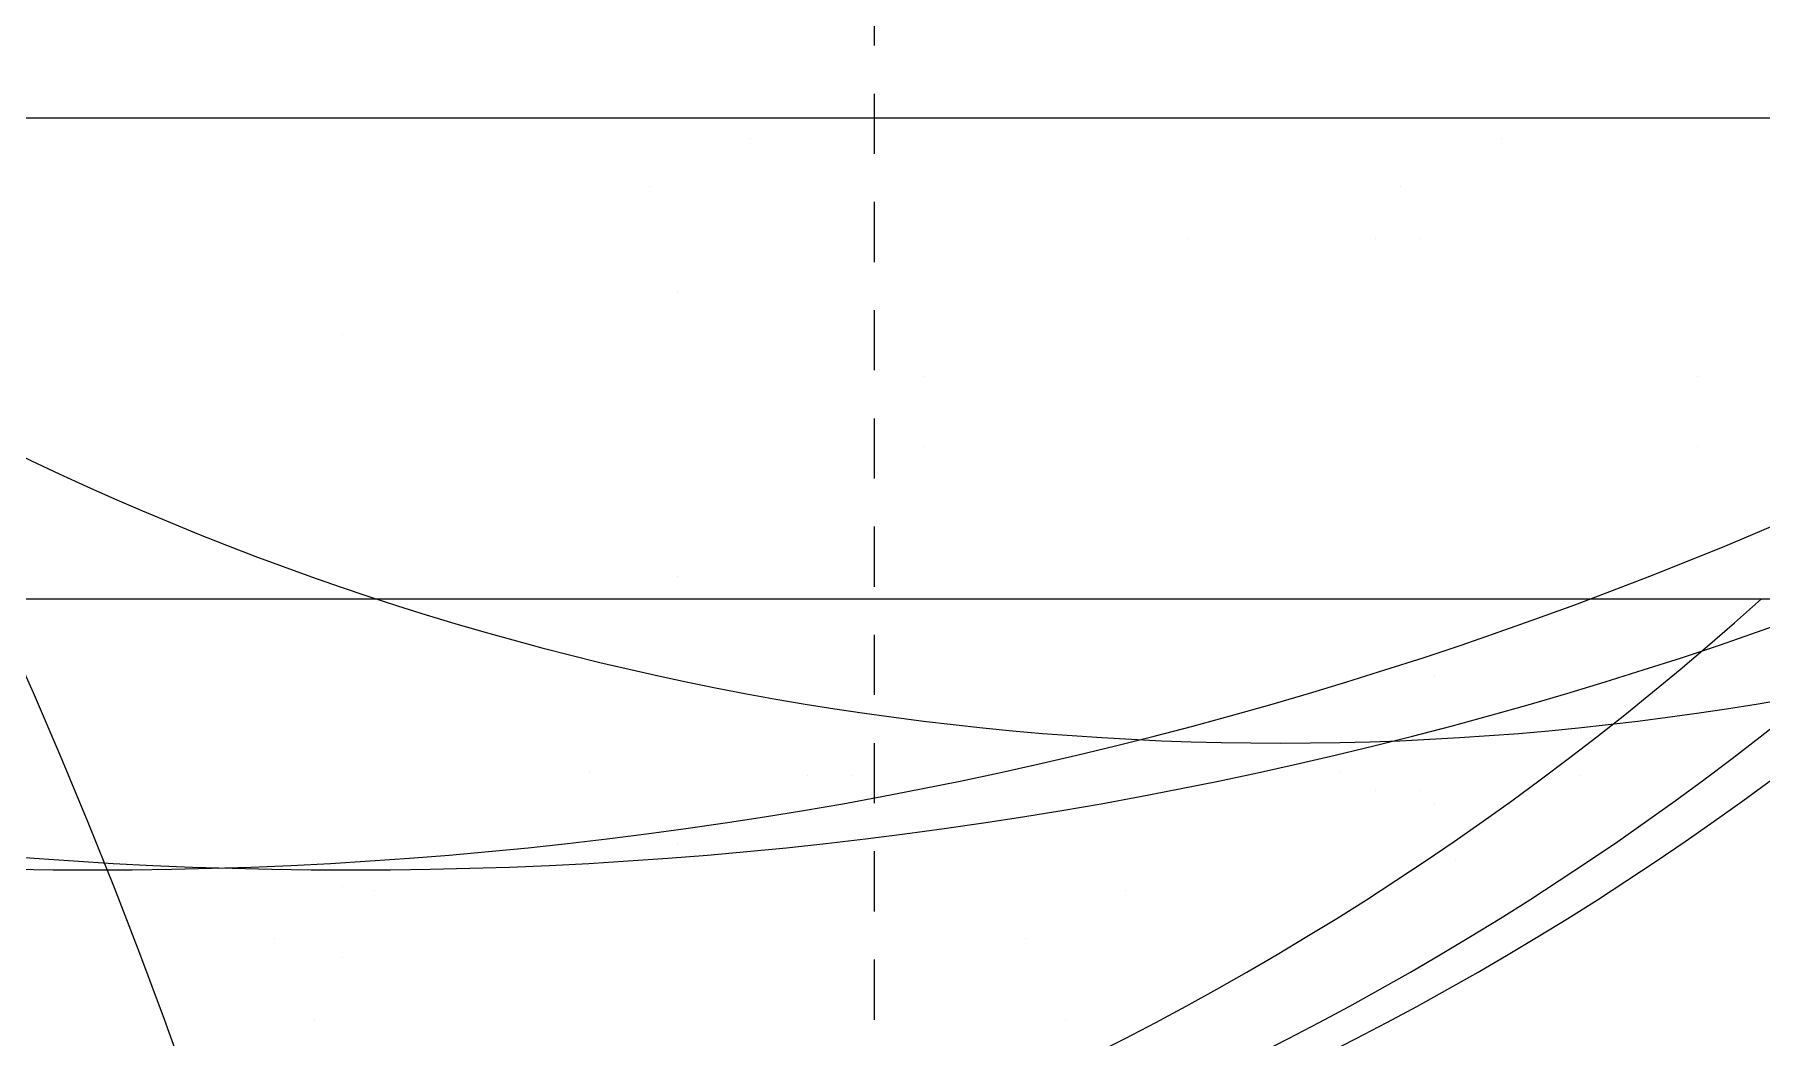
# Model space of a CAD drawing. Header units: inches. Extents: x -31 to 122, y -49 to 49.
# Drawn here: x 11.002 to 14.595, y 4.088 to 6.173 of the extents above; entities that cross this region are included whole.
import ezdxf

# ---------------------------------------------------------------- set-up
doc = ezdxf.new("R2010")
doc.units = ezdxf.units.IN
doc.header["$MEASUREMENT"] = 0
doc.linetypes.add('HIDDEN2', pattern=[0.1875, 0.125, -0.0625])

# ---------------------------------------------------------------- blocks, each defined once
blk = doc.blocks.new('HVRF25')
at = {"linetype": 'HIDDEN2'}
blk.add_lwpolyline([(-12.75, 12.75), (-12.75, -12.75), (12.75, -12.75), (12.75, 12.75)], close=True, dxfattribs=at)
blk.add_circle((0, 0), 22)
blk = doc.blocks.new('HVRF19')
blk.add_circle((0, 0), 16.5)
blk = doc.blocks.new('HVRF13')
blk.add_circle((0, 0), 12)
blk = doc.blocks.new('HVRF37')
blk.add_circle((0, 0), 31)
blk = doc.blocks.new('HVRF31')
blk.add_circle((0, 0), 25)
blk = doc.blocks.new('hvtb19')
at = {"color": 4}
blk.add_line((13.4003, 4.6013), (13.4003, 4.6013), dxfattribs=at)
blk = doc.blocks.new('hvtb16c')
at = {"color": 4}
blk.add_line((13.9144, 4.5754), (13.9144, 4.5754), dxfattribs=at)
blk = doc.blocks.new('hvtb16')
at = {"color": 4}
blk.add_line((12.3396, 5.6361), (12.3396, 5.6361), dxfattribs=at)
blk = doc.blocks.new('hvtb14e')
at = {"color": 4}
blk.add_line((11.6429, 5.5496), (11.6429, 5.5496), dxfattribs=at)
blk = doc.blocks.new('hvtb14')
at = {"color": 4}
blk.add_line((12.3396, 4.4889), (12.3396, 4.4889), dxfattribs=at)
blk = doc.blocks.new('hvtb12e')
at = {"color": 4}
blk.add_line((11.6429, 4.4024), (11.6429, 4.4024), dxfattribs=at)
blk = doc.blocks.new('hvtb12c')
at = {"color": 4}
blk.add_line((12.8537, 5.463), (12.8537, 5.463), dxfattribs=at)
blk = doc.blocks.new('hvtb12')
at = {"color": 4}
blk.add_line((14.461, 5.463), (14.461, 5.463), dxfattribs=at)
blk = doc.blocks.new('hvtb10e')
at = {"color": 4}
blk.add_line((11.6429, 4.2552), (11.6429, 4.2552), dxfattribs=at)
blk = doc.blocks.new('hvtb10c')
at = {"color": 4}
blk.add_line((12.8537, 5.3159), (12.8537, 5.3159), dxfattribs=at)
blk = doc.blocks.new('hvtb10')
at = {"color": 4}
blk.add_line((14.461, 5.3159), (14.461, 5.3159), dxfattribs=at)
blk = doc.blocks.new('hvtb8e')
blk.add_line((0, 6), (50, 6))
blk = doc.blocks.new('hvtb8c')
blk.add_line((6, 6), (56, 6))
blk = doc.blocks.new('hvtb8')
blk.add_line((6, 6), (56, 6))
at = {"color": 4}
blk.add_line((12.3396, 5.0473), (12.3396, 5.0473), dxfattribs=at)
blk = doc.blocks.new('hvtb6e')
blk.add_line((0, 5), (50, 5))
blk = doc.blocks.new('hvtb6c')
blk.add_line((6, 5), (56, 5))
at = {"color": 4}
blk.add_line((13.9144, 4.8395), (13.9144, 4.8395), dxfattribs=at)
blk = doc.blocks.new('hvtb6')
blk.add_line((6, 5), (56, 5))
blk = doc.blocks.new('hvtb5e')
blk.add_line((0, 5), (50, 5))
at = {"color": 4}
blk.add_line((12.7036, 4.6317), (12.7036, 4.6317), dxfattribs=at)
blk = doc.blocks.new('hvtb5c')
blk.add_line((10, 5), (60, 5))
at = {"color": 4}
blk.add_line((12.6111, 4.6317), (12.6111, 4.6317), dxfattribs=at)
blk = doc.blocks.new('hvtb5')
blk.add_line((10, 5), (60, 5))
at = {"color": 4}
blk.add_line((14.2183, 4.6317), (14.2183, 4.6317), dxfattribs=at)
blk = doc.blocks.new('hvtb22e')
at = {"color": 4}
blk.add_line((13.8856, 5.7485), (13.8856, 5.7485), dxfattribs=at)
blk = doc.blocks.new('hvtb22c')
at = {"color": 4}
blk.add_line((13.7931, 5.7485), (13.7931, 5.7485), dxfattribs=at)
blk = doc.blocks.new('hvtb22')
at = {"color": 4}
blk.add_line((13.4003, 5.7485), (13.4003, 5.7485), dxfattribs=at)
blk = doc.blocks.new('hvtb19e')
at = {"color": 4}
blk.add_line((13.8856, 4.6013), (13.8856, 4.6013), dxfattribs=at)
blk = doc.blocks.new('hvtb19c')
at = {"color": 4}
blk.add_line((13.7931, 4.6013), (13.7931, 4.6013), dxfattribs=at)
blk = doc.blocks.new('hvtbsav2n')
h = blk.add_hatch()
h.set_pattern_fill('DOTS', color=8, scale=25, style=0)
h.paths.add_polyline_path([(21.62, 5), (14.5951, 5, -0.383554), (6.2227, 5), (0, 5), (0, -5), (6.2227, -5, -0.383554), (14.5951, -5), (21.62, -5)])
blk.add_arc((10.4089, 9.6543), 6.2599, 228.03095, 311.96905)
blk = doc.blocks.new('*X149')
at = {"color": 0}
for p, q in [((4539.0625, 2815.625), (4539.0625, 2815.625)), ((4540.625, 2815.625), (4540.625, 2815.625))]:
    blk.add_line(p, q, dxfattribs=at)
blk = doc.blocks.new('hvtbsav2')
blk.add_arc((10.4089, 9.6543), 6.2599, 228.03095, 311.96905)
at = {"color": 8, "rotation": 180}
blk.add_blockref('*X149', (4553.0203, 2820.0818), dxfattribs=at)
blk = doc.blocks.new('*X155')
at = {"color": 0}
for p, q in [((4587.5, 2787.5), (4587.5, 2787.5)), ((4589.0625, 2787.5), (4589.0625, 2787.5))]:
    blk.add_line(p, q, dxfattribs=at)
blk = doc.blocks.new('hvtbhv2')
blk.add_arc((11.1232, 13.3265), 8.8903, 235.49773, 304.50227)
at = {"color": 8, "extrusion": (0, 0, -1), "xscale": -1, "zscale": -1, "rotation": 180}
blk.add_blockref('*X155', (-4602, 2792.0248), dxfattribs=at)
blk = doc.blocks.new('hvtbhv1')
h = blk.add_hatch()
h.set_pattern_fill('DOTS', color=8, scale=25, style=0)
h.set_pattern_definition([(0, (-1179.4241, -605.4397), (0.78125, 1.5625), [0, -1.5625])])
h.paths.add_polyline_path([(6.7036, 5), (0, 5), (0, -5), (6.7036, -5, -0.383554), (15.076, -5), (21.62, -5), (21.62, 5), (15.076, 5, -0.383554)])
blk.add_arc((10.8898, 9.6543), 6.2599, 228.03095, 311.96905)
blk = doc.blocks.new('*X158')
at = {"color": 0}
for p, q in [((5075, 2821.875), (5075, 2821.875)), ((5076.5625, 2821.875), (5076.5625, 2821.875))]:
    blk.add_line(p, q, dxfattribs=at)
blk = doc.blocks.new('hvtbeav6n')
for centre, start, end in [((13.5948, 1.2588), 51.70119, 128.29881), ((13.5948, 10.7412), 231.70119, 308.29881)]:
    blk.add_arc(centre, 6.0413, start, end)
at = {"color": 8}
blk.add_blockref('*X158', (-5063.4155, -2817.7489), dxfattribs=at)
blk = doc.blocks.new('*X162')
at = {"color": 0}
for p, q in [((5075, 2821.875), (5075, 2821.875)), ((5076.5625, 2821.875), (5076.5625, 2821.875))]:
    blk.add_line(p, q, dxfattribs=at)
blk = doc.blocks.new('hvtbeav6')
for centre, start, end in [((13.5948, 1.2588), 51.70119, 128.29881), ((13.5948, 10.7412), 231.70119, 308.29881)]:
    blk.add_arc(centre, 6.0413, start, end)
at = {"color": 8}
blk.add_blockref('*X162', (-5063.4155, -2817.7489), dxfattribs=at)
blk = doc.blocks.new('*X167')
at = {"color": 0}
for p, q in [((5308.59375, 2845.3125), (5308.59375, 2845.3125)), ((5310.15625, 2845.3125), (5310.15625, 2845.3125)), ((5307.8125, 2843.75), (5307.8125, 2843.75)), ((5309.375, 2843.75), (5309.375, 2843.75))]:
    blk.add_line(p, q, dxfattribs=at)
blk = doc.blocks.new('hvtbeav5n')
at = {"color": 8}
blk.add_blockref('*X167', (-5296.1022, -2839.3556), dxfattribs=at)
blk = doc.blocks.new('*X170')
at = {"color": 0}
for p, q in [((5308.59375, 2845.3125), (5308.59375, 2845.3125)), ((5310.15625, 2845.3125), (5310.15625, 2845.3125)), ((5307.8125, 2843.75), (5307.8125, 2843.75)), ((5309.375, 2843.75), (5309.375, 2843.75))]:
    blk.add_line(p, q, dxfattribs=at)
blk = doc.blocks.new('hvtbeav5')
at = {"color": 8}
blk.add_blockref('*X170', (-5296.1022, -2839.3556), dxfattribs=at)
blk = doc.blocks.new('*X173')
at = {"color": 0}
for p, q in [((3113.3423, 790.625), (3113.3423, 790.625)), ((3114.9048, 790.625), (3114.9048, 790.625))]:
    blk.add_line(p, q, dxfattribs=at)
blk = doc.blocks.new('hvtbeav4n')
at = {"color": 8}
blk.add_blockref('*X173', (-3101.1855, -785.9856), dxfattribs=at)
blk = doc.blocks.new('*X176')
at = {"color": 0}
for p, q in [((3113.3423, 790.625), (3113.3423, 790.625)), ((3114.9048, 790.625), (3114.9048, 790.625)), ((3112.5611, 789.0625), (3112.5611, 789.0625)), ((3114.1236, 789.0625), (3114.1236, 789.0625))]:
    blk.add_line(p, q, dxfattribs=at)
blk = doc.blocks.new('hvtbeav4')
at = {"color": 8}
blk.add_blockref('*X176', (-3101.0605, -784.7687), dxfattribs=at)
blk = doc.blocks.new('*X178')
at = {"color": 0}
for p, q in [((4587.5, 2787.5), (4587.5, 2787.5)), ((4589.0625, 2787.5), (4589.0625, 2787.5))]:
    blk.add_line(p, q, dxfattribs=at)
blk = doc.blocks.new('hvtbeav3n')
blk.add_arc((11.6606, 13.3265), 8.8903, 235.49773, 304.50227)
at = {"color": 8, "extrusion": (0, 0, -1), "xscale": -1, "zscale": -1, "rotation": 180}
blk.add_blockref('*X178', (-4602, 2792.0248), dxfattribs=at)
blk = doc.blocks.new('*X180')
at = {"color": 0}
for p, q in [((4587.5, 2787.5), (4587.5, 2787.5)), ((4589.0625, 2787.5), (4589.0625, 2787.5))]:
    blk.add_line(p, q, dxfattribs=at)
blk = doc.blocks.new('hvtbeav3')
blk.add_arc((11.6606, 13.3265), 8.8903, 235.49773, 304.50227)
at = {"color": 8, "extrusion": (0, 0, -1), "xscale": -1, "zscale": -1, "rotation": 180}
blk.add_blockref('*X180', (-4602, 2792.0248), dxfattribs=at)
blk = doc.blocks.new('*X182')
at = {"color": 0}
for p, q in [((4539.0625, 2815.625), (4539.0625, 2815.625)), ((4540.625, 2815.625), (4540.625, 2815.625))]:
    blk.add_line(p, q, dxfattribs=at)
blk = doc.blocks.new('hvtbeav2n')
blk.add_arc((10.7491, 9.6543), 6.2599, 228.03095, 311.96905)
at = {"color": 8, "rotation": 180}
blk.add_blockref('*X182', (4553.0203, 2820.0818), dxfattribs=at)
blk = doc.blocks.new('hvtbeav2')
h = blk.add_hatch()
h.set_pattern_fill('DOTS', color=8, scale=25, style=0)
h.paths.add_polyline_path([(21.62, 5), (14.9353, 5, -0.383554), (6.5629, 5), (0, 5), (0, -5), (6.5629, -5, -0.383554), (14.9353, -5), (21.62, -5)])
blk.add_arc((10.7491, 9.6543), 6.2599, 228.03095, 311.96905)
blk = doc.blocks.new('*X193')
at = {"color": 0}
for p, q in [((5075, 2821.875), (5075, 2821.875)), ((5076.5625, 2821.875), (5076.5625, 2821.875))]:
    blk.add_line(p, q, dxfattribs=at)
blk = doc.blocks.new('hvtbsav6n')
for centre, start, end in [((13.5948, 1.2588), 51.70119, 128.29881), ((13.5948, 10.7412), 231.70119, 308.29881)]:
    blk.add_arc(centre, 6.0413, start, end)
at = {"color": 8}
blk.add_blockref('*X193', (-5063.4155, -2817.7489), dxfattribs=at)
blk = doc.blocks.new('*X197')
at = {"color": 0}
for p, q in [((5075, 2821.875), (5075, 2821.875)), ((5076.5625, 2821.875), (5076.5625, 2821.875))]:
    blk.add_line(p, q, dxfattribs=at)
blk = doc.blocks.new('hvtbsav6')
for centre, start, end in [((13.5948, 1.2588), 51.70119, 128.29881), ((13.5948, 10.7412), 231.70119, 308.29881)]:
    blk.add_arc(centre, 6.0413, start, end)
at = {"color": 8}
blk.add_blockref('*X197', (-5063.4155, -2817.7489), dxfattribs=at)
blk = doc.blocks.new('*X202')
at = {"color": 0}
for p, q in [((5308.59375, 2845.3125), (5308.59375, 2845.3125)), ((5310.15625, 2845.3125), (5310.15625, 2845.3125)), ((5307.8125, 2843.75), (5307.8125, 2843.75)), ((5309.375, 2843.75), (5309.375, 2843.75))]:
    blk.add_line(p, q, dxfattribs=at)
blk = doc.blocks.new('hvtbsav5n')
at = {"color": 8}
blk.add_blockref('*X202', (-5296.1022, -2839.3556), dxfattribs=at)
blk = doc.blocks.new('*X205')
at = {"color": 0}
for p, q in [((5308.59375, 2845.3125), (5308.59375, 2845.3125)), ((5310.15625, 2845.3125), (5310.15625, 2845.3125)), ((5307.8125, 2843.75), (5307.8125, 2843.75)), ((5309.375, 2843.75), (5309.375, 2843.75))]:
    blk.add_line(p, q, dxfattribs=at)
blk = doc.blocks.new('hvtbsav5')
at = {"color": 8}
blk.add_blockref('*X205', (-5296.1022, -2839.3556), dxfattribs=at)
blk = doc.blocks.new('*X208')
at = {"color": 0}
for p, q in [((3113.3423, 790.625), (3113.3423, 790.625)), ((3114.9048, 790.625), (3114.9048, 790.625)), ((3112.5611, 789.0625), (3112.5611, 789.0625)), ((3114.1236, 789.0625), (3114.1236, 789.0625))]:
    blk.add_line(p, q, dxfattribs=at)
blk = doc.blocks.new('hvtbsav4n')
at = {"color": 8}
blk.add_blockref('*X208', (-3101.0605, -784.7687), dxfattribs=at)
blk = doc.blocks.new('*X211')
at = {"color": 0}
for p, q in [((3113.3423, 790.625), (3113.3423, 790.625)), ((3114.9048, 790.625), (3114.9048, 790.625))]:
    blk.add_line(p, q, dxfattribs=at)
blk = doc.blocks.new('hvtbsav4')
at = {"color": 8}
blk.add_blockref('*X211', (-3101.1855, -785.9856), dxfattribs=at)
blk = doc.blocks.new('*X213')
at = {"color": 0}
for p, q in [((4587.5, 2787.5), (4587.5, 2787.5)), ((4589.0625, 2787.5), (4589.0625, 2787.5))]:
    blk.add_line(p, q, dxfattribs=at)
blk = doc.blocks.new('hvtbsav3n')
blk.add_arc((11.1232, 13.3265), 8.8903, 235.49773, 304.50227)
at = {"color": 8, "extrusion": (0, 0, -1), "xscale": -1, "zscale": -1, "rotation": 180}
blk.add_blockref('*X213', (-4602, 2792.0248), dxfattribs=at)
blk = doc.blocks.new('*X215')
at = {"color": 0}
for p, q in [((4587.5, 2787.5), (4587.5, 2787.5)), ((4589.0625, 2787.5), (4589.0625, 2787.5))]:
    blk.add_line(p, q, dxfattribs=at)
blk = doc.blocks.new('hvtbsav3')
blk.add_arc((11.1232, 13.3265), 8.8903, 235.49773, 304.50227)
at = {"color": 8, "extrusion": (0, 0, -1), "xscale": -1, "zscale": -1, "rotation": 180}
blk.add_blockref('*X215', (-4602, 2792.0248), dxfattribs=at)

msp = doc.modelspace()

# ---------------------------------------------------------------- block references
for name in ['HVRF37', 'HVRF31', 'HVRF25', 'hvtbeav6n', 'hvtbeav6', 'hvtbeav5', 'hvtbsav6n', 'hvtbsav6', 'hvtbsav5n', 'hvtbsav5', 'hvtb22e', 'hvtb22c', 'hvtb22', 'HVRF19', 'hvtb19', 'hvtb19e', 'hvtb19c', 'hvtbeav5n', 'HVRF13', 'hvtb16c', 'hvtb16', 'hvtbeav4', 'hvtbsav4n', 'hvtbsav4', 'hvtb14e', 'hvtb14', 'hvtbeav3', 'hvtbsav3n', 'hvtbsav3', 'hvtbeav4n', 'hvtb12e', 'hvtb12c', 'hvtb12', 'hvtb10e', 'hvtb10c', 'hvtb10', 'hvtb8e', 'hvtb8c', 'hvtb8', 'hvtbsav2n', 'hvtbsav2', 'hvtbhv2', 'hvtbeav3n', 'hvtbeav2', 'hvtb6e', 'hvtb6c', 'hvtb6', 'hvtb5e', 'hvtb5c', 'hvtb5', 'hvtbhv1', 'hvtbeav2n']:
    msp.add_blockref(name, (0, 0))

doc.saveas('drawing.dxf')
